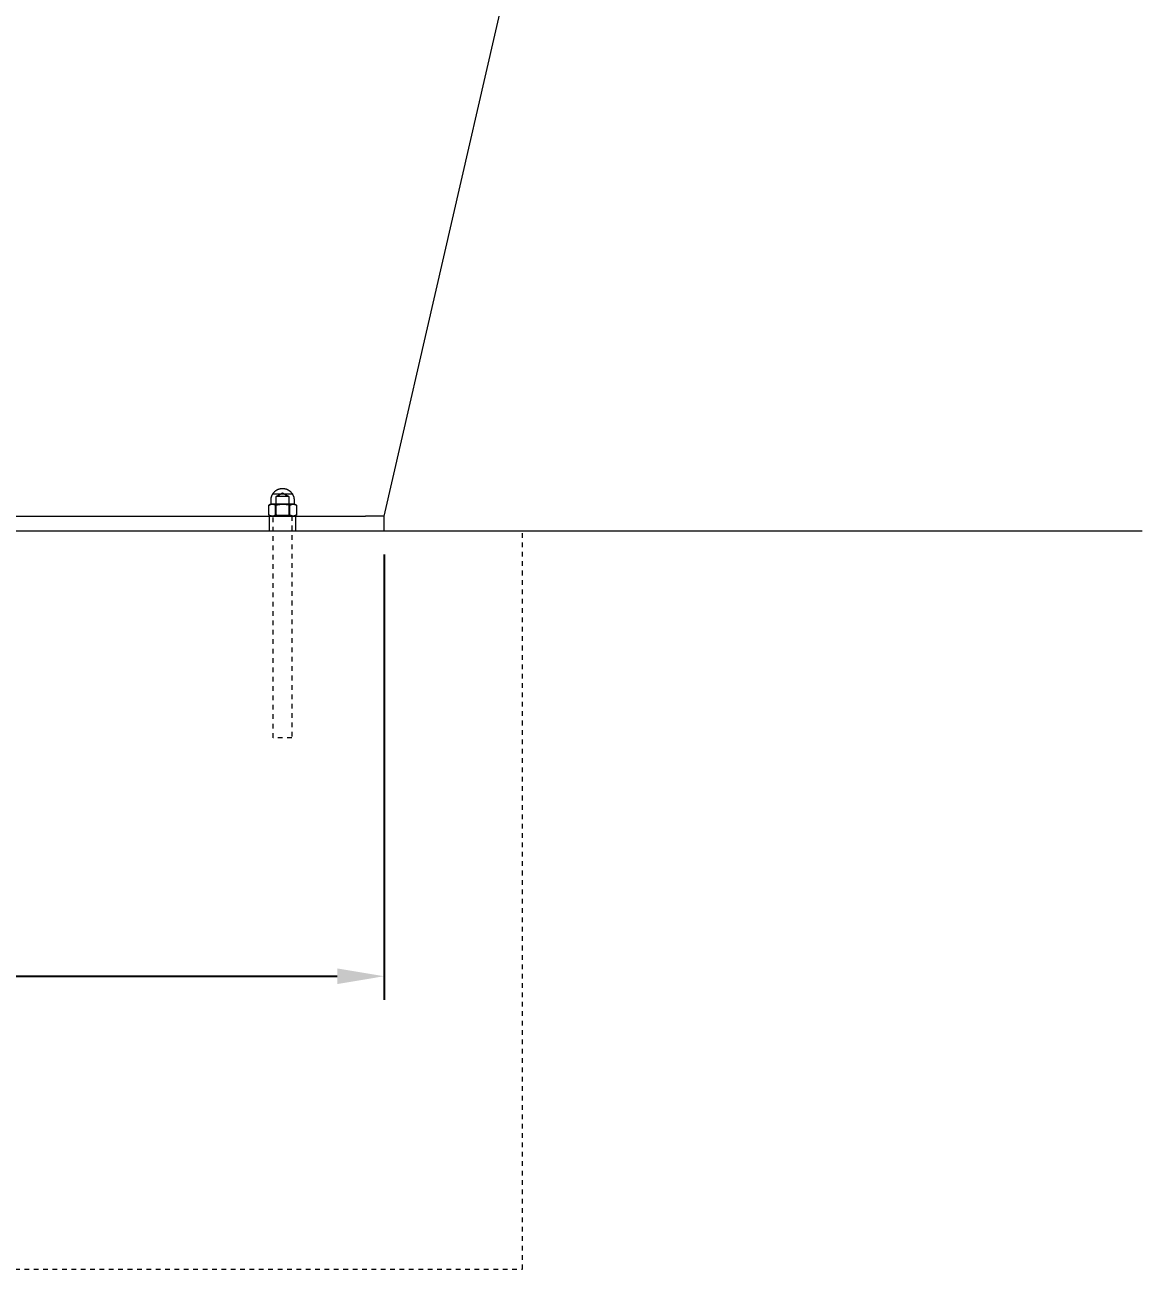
# Model space of a CAD drawing. Header units: inches. Extents: x -11 to 189, y -7 to 133.
# Drawn here: x 164.95 to 188.78, y 79.97 to 106.51 of the extents above; entities that cross this region are included whole.
import ezdxf

# ---------------------------------------------------------------- set-up
doc = ezdxf.new("R2010")
doc.units = ezdxf.units.IN
doc.linetypes.add('HIDDEN', pattern=[1.905, 1.27, -0.635])
for name, color, linetype, lineweight in [('ZANO_R', 7, 'Continuous', 0), ('ZANO_R_przerywana', 250, 'HIDDEN', 0), ('ZANO_W', 1, 'Continuous', 0)]:
    doc.layers.add(name, color=color, linetype=linetype, lineweight=lineweight)
doc.styles.get("Standard").update_dxf_attribs({"font": 'arial.ttf'})
doc.dimstyles.new('amerykanie', dxfattribs={"dimtxt": 50, "dimasz": 50, "dimexe": 0.5, "dimexo": 0.5, "dimgap": 1, "dimtad": 1, "dimdec": 0, "dimzin": 0, "dimlunit": 5, "dimtxsty": 'Standard', "dimcen": 0.09, "dimclrd": 1, "dimclre": 1, "dimclrt": 1, "dimazin": 0, "dimtfac": 1, "dimtdec": 0, "dimtmove": 0, "dimatfit": 3, "dimfxl": 1, "dimtzin": 0, "dimarcsym": 1})

# ---------------------------------------------------------------- blocks, each defined once
blk = doc.blocks.new('*D406')
at = {"layer": 'ZANO_W', "color": 1, "lineweight": -2}
for p, q in [((116.545, 95.214), (116.545, 85.714)), ((172.608, 95.214), (172.608, 85.714)), ((117.545, 86.214), (171.608, 86.214))]:
    blk.add_line(p, q, dxfattribs=at)
at = {"layer": 'ZANO_W', "color": 1}
for points in [[(117.545, 86.381), (117.545, 86.047), (116.545, 86.214)], [(171.608, 86.047), (171.608, 86.381), (172.608, 86.214)]]:
    blk.add_solid(points, dxfattribs=at)
at = {"layer": 'ZANO_W', "color": 1, "insert": (144.576, 87.554), "char_height": 1.625, "attachment_point": 5}
blk.add_mtext('56 1/16', dxfattribs=at)

msp = doc.modelspace()

# ---------------------------------------------------------------- linework, layer by layer
at = {"layer": 'ZANO_R'}
for p, q in [((172.60751, 96.029), (179.81243, 127.33226)), ((170.39209, 96.6144), (170.40035, 96.61597)), ((170.40035, 96.61597), (170.40865, 96.61726)), ((170.40865, 96.61726), (170.41699, 96.61826)), ((170.41699, 96.61826), (170.42536, 96.61898)), ((170.42536, 96.61898), (170.43375, 96.61941)), ((170.43375, 96.61941), (170.44215, 96.61955)), ((170.44215, 96.61955), (170.45056, 96.61941)), ((170.45056, 96.61941), (170.45895, 96.61898)), ((170.45895, 96.61898), (170.46732, 96.61826)), ((170.46732, 96.61826), (170.47566, 96.61726)), ((170.47566, 96.61726), (170.48396, 96.61597)), ((170.48396, 96.61597), (170.49222, 96.6144)), ((170.19609, 96.37349), (170.19623, 96.38189)), ((170.19609, 96.28963), (170.19609, 96.37349)), ((170.19623, 96.38189), (170.19666, 96.39028)), ((170.19666, 96.39028), (170.19738, 96.39865)), ((170.19738, 96.39865), (170.19838, 96.40699)), ((170.19838, 96.40699), (170.19967, 96.4153)), ((170.19967, 96.4153), (170.20124, 96.42355)), ((170.20124, 96.42355), (170.20309, 96.43175)), ((170.20309, 96.43175), (170.20522, 96.43988)), ((170.20522, 96.43988), (170.20762, 96.44793)), ((170.20762, 96.44793), (170.2103, 96.45589)), ((170.2103, 96.45589), (170.21325, 96.46376)), ((170.21325, 96.46376), (170.21646, 96.47152)), ((170.21646, 96.47152), (170.21994, 96.47917)), ((170.21994, 96.47917), (170.22368, 96.48669)), ((170.22368, 96.48669), (170.22767, 96.49409)), ((170.22767, 96.49409), (170.23191, 96.50134)), ((170.23191, 96.50134), (170.2364, 96.50844)), ((170.2364, 96.50844), (170.24113, 96.51539)), ((170.24113, 96.51539), (170.24609, 96.52217)), ((170.24531, 96.50821), (170.2453, 96.50821)), ((170.2453, 96.50821), (170.2453, 96.50821)), ((170.2453, 96.50821), (170.2453, 96.50821)), ((170.2453, 96.50821), (170.2453, 96.50821)), ((170.2453, 96.50821), (170.2454, 96.50821)), ((170.24532, 96.50821), (170.24531, 96.50821)), ((170.24539, 96.50821), (170.24532, 96.50821)), ((170.2454, 96.50821), (170.24608, 96.50821)), ((170.24608, 96.50821), (170.2493, 96.50821)), ((170.24609, 96.52217), (170.25128, 96.52878)), ((170.2493, 96.50821), (170.63892, 96.50821)), ((170.25128, 96.52878), (170.25669, 96.5352)), ((170.25669, 96.5352), (170.26232, 96.54144)), ((170.26232, 96.54144), (170.26816, 96.54748)), ((170.26816, 96.54748), (170.2742, 96.55332)), ((170.2742, 96.55332), (170.28044, 96.55895)), ((170.28044, 96.55895), (170.28687, 96.56436)), ((170.28687, 96.56436), (170.29347, 96.56955)), ((170.29347, 96.56955), (170.30025, 96.57451)), ((170.30025, 96.57451), (170.3072, 96.57924)), ((170.3072, 96.57924), (170.3143, 96.58373)), ((170.3083, 96.44632), (170.44215, 96.52675)), ((170.3083, 96.04654), (170.3083, 96.44632)), ((170.32899, 96.44632), (170.30838, 96.44632)), ((170.3143, 96.58373), (170.32156, 96.58797)), ((170.32156, 96.58797), (170.32895, 96.59196)), ((170.32895, 96.59196), (170.33647, 96.5957)), ((170.57601, 96.44632), (170.32899, 96.44632)), ((170.33647, 96.5957), (170.34412, 96.59918)), ((170.34412, 96.59918), (170.35188, 96.6024)), ((170.35188, 96.6024), (170.35975, 96.60534)), ((170.35975, 96.60534), (170.36772, 96.60802)), ((170.36772, 96.60802), (170.37577, 96.61043)), ((170.37577, 96.61043), (170.3839, 96.61256)), ((170.3839, 96.61256), (170.39209, 96.6144)), ((170.44215, 96.52675), (170.57601, 96.44632)), ((170.49222, 96.6144), (170.50041, 96.61256)), ((170.50041, 96.61256), (170.50854, 96.61043)), ((170.50854, 96.61043), (170.51659, 96.60802)), ((170.51659, 96.60802), (170.52456, 96.60534)), ((170.52456, 96.60534), (170.53242, 96.6024)), ((170.53242, 96.6024), (170.54019, 96.59918)), ((170.54019, 96.59918), (170.54783, 96.5957)), ((170.54783, 96.5957), (170.55536, 96.59196)), ((170.55536, 96.59196), (170.56275, 96.58797)), ((170.56275, 96.58797), (170.57, 96.58373)), ((170.57, 96.58373), (170.57711, 96.57924)), ((170.57593, 96.44632), (170.57601, 96.44632)), ((170.57601, 96.44632), (170.57601, 96.44632)), ((170.57601, 96.44632), (170.57601, 96.04654)), ((170.57711, 96.57924), (170.58405, 96.57451)), ((170.58405, 96.57451), (170.59083, 96.56955)), ((170.59083, 96.56955), (170.59744, 96.56436)), ((170.59744, 96.56436), (170.60387, 96.55895)), ((170.60387, 96.55895), (170.61011, 96.55332)), ((170.61011, 96.55332), (170.61615, 96.54748)), ((170.61615, 96.54748), (170.62199, 96.54144)), ((170.62199, 96.54144), (170.62762, 96.5352)), ((170.62762, 96.5352), (170.63303, 96.52878)), ((170.63303, 96.52878), (170.63822, 96.52217)), ((170.63822, 96.52217), (170.64318, 96.51539)), ((170.64318, 96.51539), (170.64791, 96.50844)), ((170.64791, 96.50844), (170.6524, 96.50134)), ((170.6524, 96.50134), (170.65664, 96.49409)), ((170.65664, 96.49409), (170.66063, 96.48669)), ((170.66063, 96.48669), (170.66437, 96.47917)), ((170.66437, 96.47917), (170.66785, 96.47152)), ((170.66785, 96.47152), (170.67106, 96.46376)), ((170.67106, 96.46376), (170.67401, 96.45589)), ((170.67401, 96.45589), (170.67669, 96.44793)), ((170.67669, 96.44793), (170.67909, 96.43988)), ((170.67909, 96.43988), (170.68122, 96.43175)), ((170.68122, 96.43175), (170.68307, 96.42355)), ((170.68307, 96.42355), (170.68464, 96.4153)), ((170.68464, 96.4153), (170.68593, 96.40699)), ((170.68593, 96.40699), (170.68693, 96.39865)), ((170.68693, 96.39865), (170.68764, 96.39028)), ((170.68764, 96.39028), (170.68807, 96.38189)), ((170.68807, 96.38189), (170.68822, 96.37349)), ((170.68822, 96.37349), (170.68822, 96.28963)), ((170.15309, 96.26576), (170.1469, 96.26205)), ((170.1469, 96.26205), (170.15171, 96.26478)), ((170.1469, 96.05186), (170.1469, 96.26205)), ((170.15171, 96.26478), (170.15661, 96.26735)), ((170.15309, 96.26576), (170.18625, 96.28491)), ((170.15888, 96.26911), (170.15532, 96.26703)), ((170.15661, 96.26735), (170.1616, 96.26975)), ((170.16251, 96.27107), (170.15888, 96.26911)), ((170.1616, 96.26975), (170.16666, 96.27199)), ((170.16619, 96.27291), (170.16251, 96.27107)), ((170.16994, 96.27463), (170.16619, 96.27291)), ((170.16666, 96.27199), (170.1718, 96.27405)), ((170.17374, 96.27621), (170.16994, 96.27463)), ((170.1718, 96.27405), (170.177, 96.27594)), ((170.1776, 96.27768), (170.17374, 96.27621)), ((170.177, 96.27594), (170.18226, 96.27766)), ((170.1815, 96.27901), (170.1776, 96.27768)), ((170.18544, 96.28021), (170.1815, 96.27901)), ((170.18226, 96.27766), (170.18758, 96.2792)), ((170.18942, 96.28128), (170.18544, 96.28021)), ((170.22264, 96.28491), (170.18625, 96.28491)), ((170.18758, 96.2792), (170.19295, 96.28056)), ((170.19343, 96.28222), (170.18942, 96.28128)), ((170.1917, 96.28496), (170.19251, 96.2851)), ((170.19183, 96.28496), (170.19199, 96.28498)), ((170.19199, 96.28498), (170.19215, 96.285)), ((170.19215, 96.285), (170.19231, 96.28503)), ((170.19231, 96.28503), (170.19246, 96.28506)), ((170.19246, 96.28506), (170.19262, 96.2851)), ((170.19262, 96.2851), (170.19278, 96.28515)), ((170.19278, 96.28515), (170.19293, 96.28519)), ((170.19293, 96.28519), (170.19308, 96.28525)), ((170.19295, 96.28056), (170.19835, 96.28174)), ((170.19308, 96.28525), (170.19323, 96.28531)), ((170.19323, 96.28531), (170.19338, 96.28537)), ((170.19338, 96.28537), (170.19353, 96.28544)), ((170.19747, 96.28303), (170.19343, 96.28222)), ((170.19353, 96.28544), (170.19367, 96.28552)), ((170.19367, 96.28552), (170.19381, 96.2856)), ((170.19381, 96.2856), (170.19395, 96.28568)), ((170.19395, 96.28568), (170.19408, 96.28577)), ((170.19408, 96.28577), (170.19421, 96.28587)), ((170.19421, 96.28587), (170.19434, 96.28597)), ((170.19434, 96.28597), (170.19447, 96.28607)), ((170.19447, 96.28607), (170.19459, 96.28618)), ((170.19459, 96.28618), (170.1947, 96.28629)), ((170.1947, 96.28629), (170.19482, 96.2864)), ((170.19482, 96.2864), (170.19493, 96.28652)), ((170.19493, 96.28652), (170.19503, 96.28665)), ((170.19503, 96.28665), (170.19513, 96.28677)), ((170.19513, 96.28677), (170.19523, 96.2869)), ((170.19523, 96.2869), (170.19532, 96.28704)), ((170.19532, 96.28704), (170.1954, 96.28717)), ((170.1954, 96.28717), (170.19549, 96.28731)), ((170.19549, 96.28731), (170.19556, 96.28745)), ((170.19556, 96.28745), (170.19564, 96.2876)), ((170.19564, 96.2876), (170.1957, 96.28774)), ((170.1957, 96.28774), (170.19577, 96.28789)), ((170.19577, 96.28789), (170.19582, 96.28805)), ((170.19582, 96.28805), (170.19587, 96.2882)), ((170.19587, 96.2882), (170.19592, 96.28835)), ((170.19592, 96.28835), (170.19596, 96.28851)), ((170.19596, 96.28851), (170.196, 96.28867)), ((170.196, 96.28867), (170.19603, 96.28883)), ((170.19603, 96.28883), (170.19605, 96.28899)), ((170.19605, 96.28899), (170.19607, 96.28915)), ((170.19607, 96.28915), (170.19608, 96.28931)), ((170.19608, 96.28931), (170.19609, 96.28947)), ((170.19609, 96.28947), (170.19609, 96.28963)), ((170.20154, 96.2837), (170.19747, 96.28303)), ((170.19835, 96.28174), (170.2038, 96.28274)), ((170.20563, 96.28423), (170.20154, 96.2837)), ((170.2038, 96.28274), (170.20927, 96.28356)), ((170.20973, 96.28463), (170.20563, 96.28423)), ((170.20927, 96.28356), (170.21477, 96.28419)), ((170.21384, 96.28489), (170.20973, 96.28463)), ((170.21477, 96.28419), (170.22029, 96.28464)), ((170.21999, 96.2848), (170.21764, 96.28488)), ((170.22029, 96.28464), (170.22582, 96.28491)), ((170.2208, 96.2848), (170.22354, 96.28488)), ((170.22532, 96.28427), (170.2208, 96.28476)), ((170.22982, 96.28363), (170.22532, 96.28427)), ((170.22582, 96.28491), (170.23135, 96.28464)), ((170.22789, 96.28489), (170.23082, 96.28481)), ((170.44806, 96.28491), (170.22905, 96.28491)), ((170.23429, 96.28284), (170.22982, 96.28363)), ((170.23135, 96.28464), (170.23687, 96.28419)), ((170.23874, 96.2819), (170.23429, 96.28284)), ((170.23687, 96.28419), (170.24236, 96.28356)), ((170.24315, 96.28081), (170.23874, 96.2819)), ((170.24236, 96.28356), (170.24784, 96.28275)), ((170.24752, 96.27957), (170.24315, 96.28081)), ((170.25185, 96.27818), (170.24752, 96.27957)), ((170.24784, 96.28275), (170.25328, 96.28175)), ((170.25613, 96.27665), (170.25185, 96.27818)), ((170.25328, 96.28175), (170.25869, 96.28057)), ((170.26035, 96.27498), (170.25613, 96.27665)), ((170.25869, 96.28057), (170.26406, 96.2792)), ((170.26452, 96.27316), (170.26035, 96.27498)), ((170.26406, 96.2792), (170.26937, 96.27766)), ((170.26862, 96.27121), (170.26452, 96.27316)), ((170.27266, 96.26912), (170.26862, 96.27121)), ((170.26937, 96.27766), (170.27464, 96.27595)), ((170.27662, 96.26689), (170.27266, 96.26912)), ((170.27464, 96.27595), (170.27984, 96.27406)), ((170.2805, 96.26454), (170.27662, 96.26689)), ((170.27984, 96.27406), (170.28497, 96.27199)), ((170.28431, 96.26205), (170.2805, 96.26454)), ((170.30154, 96.26697), (170.28431, 96.26205)), ((170.28431, 96.26205), (170.28431, 96.05186)), ((170.28497, 96.27199), (170.29004, 96.26975)), ((170.29004, 96.26975), (170.29502, 96.26735)), ((170.29502, 96.26735), (170.29993, 96.26478)), ((170.29993, 96.26478), (170.30474, 96.26205)), ((170.31893, 96.2713), (170.30154, 96.26697)), ((170.30474, 96.26205), (170.32075, 96.26665)), ((170.30474, 96.05186), (170.30474, 96.26205)), ((170.33645, 96.27505), (170.31893, 96.2713)), ((170.32075, 96.26665), (170.33689, 96.27075)), ((170.35409, 96.27821), (170.33645, 96.27505)), ((170.33689, 96.27075), (170.35315, 96.27434)), ((170.35315, 96.27434), (170.36952, 96.2774)), ((170.37182, 96.28077), (170.35409, 96.27821)), ((170.36952, 96.2774), (170.38598, 96.27995)), ((170.38963, 96.28273), (170.37182, 96.28077)), ((170.38598, 96.27995), (170.40251, 96.28198)), ((170.4075, 96.2841), (170.38963, 96.28273)), ((170.40251, 96.28198), (170.4191, 96.28348)), ((170.4254, 96.28486), (170.4075, 96.2841)), ((170.4191, 96.28348), (170.43572, 96.28446)), ((170.43572, 96.28446), (170.45237, 96.28491)), ((170.44135, 96.2848), (170.43827, 96.28486)), ((170.46029, 96.28387), (170.44295, 96.28477)), ((170.45237, 96.28491), (170.46902, 96.28446)), ((170.45744, 96.28488), (170.46178, 96.28481)), ((170.66667, 96.28491), (170.45891, 96.28491)), ((170.47759, 96.28242), (170.46029, 96.28387)), ((170.46902, 96.28446), (170.48564, 96.28348)), ((170.49483, 96.2804), (170.47759, 96.28242)), ((170.48564, 96.28348), (170.50223, 96.28198)), ((170.512, 96.27783), (170.49483, 96.2804)), ((170.50223, 96.28198), (170.51876, 96.27995)), ((170.52907, 96.27471), (170.512, 96.27783)), ((170.51876, 96.27995), (170.53522, 96.2774)), ((170.54604, 96.27104), (170.52907, 96.27471)), ((170.53522, 96.2774), (170.55159, 96.27433)), ((170.56287, 96.26681), (170.54604, 96.27104)), ((170.55159, 96.27433), (170.56785, 96.27075)), ((170.57957, 96.26205), (170.56287, 96.26681)), ((170.56785, 96.27075), (170.584, 96.26665)), ((170.58453, 96.26485), (170.57957, 96.26205)), ((170.57957, 96.05186), (170.57957, 96.26205)), ((170.584, 96.26665), (170.6, 96.26205)), ((170.58959, 96.26747), (170.58453, 96.26485)), ((170.59474, 96.26993), (170.58959, 96.26747)), ((170.59996, 96.27221), (170.59474, 96.26993)), ((170.60526, 96.27431), (170.59996, 96.27221)), ((170.6, 96.26205), (170.6036, 96.26444)), ((170.6, 96.05186), (170.6, 96.26205)), ((170.6036, 96.26444), (170.60727, 96.2667)), ((170.61063, 96.27623), (170.60526, 96.27431)), ((170.60727, 96.2667), (170.61102, 96.26884)), ((170.61605, 96.27797), (170.61063, 96.27623)), ((170.61102, 96.26884), (170.61483, 96.27086)), ((170.61483, 96.27086), (170.61871, 96.27275)), ((170.62154, 96.27952), (170.61605, 96.27797)), ((170.61871, 96.27275), (170.62265, 96.27451)), ((170.62707, 96.28088), (170.62154, 96.27952)), ((170.62265, 96.27451), (170.62665, 96.27614)), ((170.62665, 96.27614), (170.63069, 96.27764)), ((170.63265, 96.28206), (170.62707, 96.28088)), ((170.63069, 96.27764), (170.63479, 96.279)), ((170.63826, 96.28305), (170.63265, 96.28206)), ((170.63479, 96.279), (170.63893, 96.28023)), ((170.64391, 96.28385), (170.63826, 96.28305)), ((170.63893, 96.28023), (170.6431, 96.28132)), ((170.6431, 96.28132), (170.64731, 96.28227)), ((170.64958, 96.28445), (170.64391, 96.28385)), ((170.64731, 96.28227), (170.65155, 96.28308)), ((170.65526, 96.28486), (170.64958, 96.28445)), ((170.65155, 96.28308), (170.65582, 96.28375)), ((170.65582, 96.28375), (170.6601, 96.28428)), ((170.6601, 96.28428), (170.6644, 96.28466)), ((170.66349, 96.28481), (170.66167, 96.28487)), ((170.67023, 96.28422), (170.66432, 96.28477)), ((170.6644, 96.28466), (170.66871, 96.28491)), ((170.66871, 96.28491), (170.67302, 96.28466)), ((170.67613, 96.28347), (170.67023, 96.28422)), ((170.69103, 96.28491), (170.67047, 96.28491)), ((170.67302, 96.28466), (170.67731, 96.28427)), ((170.68199, 96.28251), (170.67613, 96.28347)), ((170.67731, 96.28427), (170.6816, 96.28375)), ((170.6816, 96.28375), (170.68586, 96.28308)), ((170.68781, 96.28135), (170.68199, 96.28251)), ((170.68586, 96.28308), (170.6901, 96.28227)), ((170.69359, 96.27999), (170.68781, 96.28135)), ((170.68822, 96.28963), (170.68822, 96.28947)), ((170.68822, 96.28947), (170.68823, 96.28931)), ((170.68823, 96.28931), (170.68824, 96.28915)), ((170.68824, 96.28915), (170.68826, 96.28899)), ((170.68826, 96.28899), (170.68828, 96.28884)), ((170.68828, 96.28884), (170.68831, 96.28868)), ((170.68831, 96.28868), (170.68834, 96.28852)), ((170.68834, 96.28852), (170.68838, 96.28837)), ((170.68838, 96.28837), (170.68843, 96.28822)), ((170.68843, 96.28822), (170.68848, 96.28807)), ((170.68848, 96.28807), (170.68853, 96.28792)), ((170.68853, 96.28792), (170.68859, 96.28777)), ((170.68859, 96.28777), (170.68866, 96.28762)), ((170.68866, 96.28762), (170.68873, 96.28748)), ((170.68873, 96.28748), (170.68881, 96.28734)), ((170.68881, 96.28734), (170.68889, 96.2872)), ((170.68889, 96.2872), (170.68897, 96.28707)), ((170.68897, 96.28707), (170.68906, 96.28693)), ((170.68906, 96.28693), (170.68915, 96.28681)), ((170.68915, 96.28681), (170.68925, 96.28668)), ((170.68925, 96.28668), (170.68935, 96.28656)), ((170.68935, 96.28656), (170.68946, 96.28644)), ((170.68946, 96.28644), (170.68957, 96.28632)), ((170.68957, 96.28632), (170.68968, 96.28621)), ((170.68968, 96.28621), (170.6898, 96.28611)), ((170.6898, 96.28611), (170.68992, 96.286)), ((170.68992, 96.286), (170.69005, 96.2859)), ((170.69005, 96.2859), (170.69018, 96.28581)), ((170.6901, 96.28227), (170.69431, 96.28132)), ((170.69018, 96.28581), (170.69031, 96.28572)), ((170.69031, 96.28572), (170.69044, 96.28563)), ((170.69044, 96.28563), (170.69058, 96.28555)), ((170.69058, 96.28555), (170.69072, 96.28548)), ((170.69072, 96.28548), (170.69086, 96.28541)), ((170.69086, 96.28541), (170.69101, 96.28534)), ((170.69101, 96.28534), (170.69116, 96.28528)), ((170.69637, 96.28491), (170.69103, 96.28491)), ((170.69116, 96.28528), (170.69131, 96.28522)), ((170.69131, 96.28522), (170.69146, 96.28517)), ((170.69146, 96.28517), (170.69161, 96.28513)), ((170.69161, 96.28513), (170.69176, 96.28508)), ((170.69176, 96.28508), (170.69192, 96.28505)), ((170.69192, 96.28505), (170.69207, 96.28502)), ((170.69207, 96.28502), (170.69223, 96.28499)), ((170.69223, 96.28499), (170.69239, 96.28498)), ((170.69932, 96.27842), (170.69359, 96.27999)), ((170.69431, 96.28132), (170.69849, 96.28023)), ((170.69768, 96.28491), (170.69637, 96.28491)), ((170.69799, 96.28491), (170.69768, 96.28491)), ((170.69805, 96.28491), (170.69799, 96.28491)), ((170.69805, 96.28491), (170.69806, 96.28491)), ((170.69806, 96.28491), (170.69805, 96.28491)), ((170.69806, 96.28491), (170.69806, 96.28491)), ((170.69806, 96.28491), (170.69806, 96.28491)), ((170.69806, 96.28491), (170.72899, 96.26705)), ((170.69849, 96.28023), (170.70262, 96.279)), ((170.70499, 96.27666), (170.69932, 96.27842)), ((170.70262, 96.279), (170.70672, 96.27764)), ((170.71059, 96.2747), (170.70499, 96.27666)), ((170.70672, 96.27764), (170.71077, 96.27614)), ((170.71613, 96.27255), (170.71059, 96.2747)), ((170.71077, 96.27614), (170.71476, 96.27451)), ((170.71476, 96.27451), (170.7187, 96.27275)), ((170.72158, 96.2702), (170.71613, 96.27255)), ((170.7187, 96.27275), (170.72258, 96.27086)), ((170.72695, 96.26767), (170.72158, 96.2702)), ((170.72258, 96.27086), (170.7264, 96.26884)), ((170.7264, 96.26884), (170.73014, 96.2667)), ((170.73223, 96.26495), (170.72695, 96.26767)), ((170.73014, 96.2667), (170.73382, 96.26443)), ((170.73741, 96.26205), (170.73223, 96.26495)), ((170.73382, 96.26443), (170.73741, 96.26205)), ((170.73741, 96.26205), (170.73741, 96.05186)), ((155.28468, 96.029), (172.21381, 96.029)), ((170.1518, 96.0491), (170.1469, 96.05186)), ((170.1469, 96.05186), (170.15309, 96.04814)), ((170.1568, 96.0465), (170.1518, 96.0491)), ((170.18625, 96.029), (170.15309, 96.04814)), ((170.15534, 96.04686), (170.15904, 96.04471)), ((170.16188, 96.04407), (170.1568, 96.0465)), ((170.15904, 96.04471), (170.16282, 96.04269)), ((170.16704, 96.04181), (170.16188, 96.04407)), ((170.16282, 96.04269), (170.16666, 96.0408)), ((170.16656, 95.71404), (170.16656, 96.029)), ((170.16666, 96.0408), (170.17056, 96.03903)), ((170.17227, 96.03973), (170.16704, 96.04181)), ((170.17056, 96.03903), (170.17452, 96.03741)), ((170.17757, 96.03782), (170.17227, 96.03973)), ((170.17452, 96.03741), (170.17853, 96.03592)), ((170.18293, 96.03609), (170.17757, 96.03782)), ((170.17853, 96.03592), (170.18259, 96.03456)), ((170.18259, 96.03456), (170.1867, 96.03335)), ((170.18835, 96.03453), (170.18293, 96.03609)), ((170.1867, 96.03335), (170.19084, 96.03228)), ((170.19381, 96.03316), (170.18835, 96.03453)), ((170.19084, 96.03228), (170.19502, 96.03135)), ((170.19931, 96.03197), (170.19381, 96.03316)), ((170.19502, 96.03135), (170.19923, 96.03056)), ((170.19923, 96.03056), (170.20346, 96.02992)), ((170.20486, 96.03097), (170.19931, 96.03197)), ((170.20346, 96.02992), (170.20772, 96.02942)), ((170.21043, 96.03015), (170.20486, 96.03097)), ((170.20772, 96.02942), (170.21198, 96.02907)), ((170.21602, 96.02952), (170.21043, 96.03015)), ((170.21122, 96.0291), (170.21384, 96.02902)), ((170.2156, 96.029), (170.21998, 96.0291)), ((170.22164, 96.02907), (170.21602, 96.02952)), ((170.21764, 96.02902), (170.21998, 96.0291)), ((170.2208, 96.02914), (170.22532, 96.02963)), ((170.22354, 96.02902), (170.2208, 96.0291)), ((170.22532, 96.02963), (170.22982, 96.03027)), ((170.23082, 96.0291), (170.22582, 96.029)), ((170.23366, 96.02939), (170.22789, 96.02902)), ((170.23082, 96.0291), (170.2282, 96.02902)), ((170.22982, 96.03027), (170.23429, 96.03107)), ((170.23942, 96.02996), (170.23366, 96.02939)), ((170.23429, 96.03107), (170.23874, 96.03201)), ((170.23874, 96.03201), (170.24315, 96.0331)), ((170.24515, 96.03072), (170.23942, 96.02996)), ((170.24315, 96.0331), (170.24752, 96.03434)), ((170.25085, 96.03169), (170.24515, 96.03072)), ((170.2493, 96.02617), (170.24539, 96.02617)), ((170.24752, 96.03434), (170.25185, 96.03573)), ((170.639, 96.02617), (170.2493, 96.02617)), ((170.25652, 96.03285), (170.25085, 96.03169)), ((170.25185, 96.03573), (170.25613, 96.03726)), ((170.25613, 96.03726), (170.26035, 96.03893)), ((170.26214, 96.03421), (170.25652, 96.03285)), ((170.26035, 96.03893), (170.26452, 96.04074)), ((170.26771, 96.03576), (170.26214, 96.03421)), ((170.26452, 96.04074), (170.26862, 96.0427)), ((170.27322, 96.0375), (170.26771, 96.03576)), ((170.26862, 96.0427), (170.27266, 96.04479)), ((170.27266, 96.04479), (170.27662, 96.04701)), ((170.27867, 96.03944), (170.27322, 96.0375)), ((170.27662, 96.04701), (170.2805, 96.04937)), ((170.28405, 96.04156), (170.27867, 96.03944)), ((170.2805, 96.04937), (170.28431, 96.05186)), ((170.28935, 96.04386), (170.28405, 96.04156)), ((170.28431, 96.05186), (170.30074, 96.04721)), ((170.28468, 96.03), (170.28467, 96.03)), ((170.28467, 96.03), (170.28467, 96.03)), ((170.28467, 96.03), (170.28468, 96.03)), ((170.28467, 96.029), (170.28467, 96.03)), ((170.28469, 96.03), (170.28468, 96.03)), ((170.28468, 96.03), (170.28472, 96.03)), ((170.28469, 96.03001), (170.28471, 96.03003)), ((170.28472, 96.03), (170.28497, 96.03)), ((170.28476, 96.03006), (170.3083, 96.04654)), ((170.28497, 96.03), (170.28614, 96.03)), ((170.28614, 96.03), (170.29102, 96.03)), ((170.29457, 96.04635), (170.28935, 96.04386)), ((170.29102, 96.03), (170.30902, 96.03)), ((170.29971, 96.04901), (170.29457, 96.04635)), ((170.30474, 96.05186), (170.29971, 96.04901)), ((170.30074, 96.04721), (170.3173, 96.04306)), ((170.3222, 96.04687), (170.30474, 96.05186)), ((170.30831, 96.04654), (170.3083, 96.04654)), ((170.3083, 96.04654), (170.3083, 96.04654)), ((170.3083, 96.04654), (170.3083, 96.04654)), ((170.3083, 96.04654), (170.3083, 96.04654)), ((170.3083, 96.04654), (170.30833, 96.04654)), ((170.30833, 96.04654), (170.30854, 96.04654)), ((170.30854, 96.04654), (170.30954, 96.04654)), ((170.30902, 96.03), (170.59962, 96.03)), ((170.30954, 96.04654), (170.31369, 96.04654)), ((170.31369, 96.04654), (170.32899, 96.04654)), ((170.3173, 96.04306), (170.33399, 96.03943)), ((170.33983, 96.04249), (170.3222, 96.04687)), ((170.32899, 96.04654), (170.576, 96.04654)), ((170.33399, 96.03943), (170.35078, 96.0363)), ((170.35759, 96.03871), (170.33983, 96.04249)), ((170.35078, 96.0363), (170.36765, 96.0337)), ((170.37547, 96.03554), (170.35759, 96.03871)), ((170.36765, 96.0337), (170.3846, 96.03161)), ((170.39345, 96.03298), (170.37547, 96.03554)), ((170.3846, 96.03161), (170.4016, 96.03004)), ((170.4115, 96.03104), (170.39345, 96.03298)), ((170.39444, 96.03059), (170.4024, 96.02999)), ((170.4024, 96.02999), (170.4135, 96.02939)), ((170.42961, 96.02972), (170.4115, 96.03104)), ((170.4135, 96.02939), (170.42462, 96.02906)), ((170.42252, 96.0291), (170.42759, 96.02902)), ((170.44776, 96.02902), (170.42961, 96.02972)), ((170.43568, 96.02902), (170.44134, 96.0291)), ((170.43655, 96.02902), (170.44134, 96.0291)), ((170.44297, 96.02914), (170.45187, 96.02945)), ((170.45187, 96.02945), (170.46076, 96.02994)), ((170.47749, 96.02985), (170.45969, 96.02906)), ((170.46014, 96.0299), (170.46154, 96.02999)), ((170.46154, 96.02999), (170.47865, 96.03154)), ((170.49526, 96.03123), (170.47749, 96.02985)), ((170.47865, 96.03154), (170.49571, 96.03363)), ((170.51297, 96.0332), (170.49526, 96.03123)), ((170.49571, 96.03363), (170.51269, 96.03623)), ((170.51269, 96.03623), (170.52958, 96.03936)), ((170.53061, 96.03576), (170.51297, 96.0332)), ((170.52958, 96.03936), (170.54637, 96.04301)), ((170.54815, 96.03891), (170.53061, 96.03576)), ((170.54637, 96.04301), (170.56304, 96.04718)), ((170.56557, 96.04265), (170.54815, 96.03891)), ((170.56304, 96.04718), (170.57957, 96.05186)), ((170.58286, 96.04696), (170.56557, 96.04265)), ((170.57601, 96.04654), (170.59955, 96.03006)), ((170.5846, 96.04902), (170.57957, 96.05186)), ((170.6, 96.05186), (170.58286, 96.04696)), ((170.58973, 96.04635), (170.5846, 96.04902)), ((170.59496, 96.04386), (170.58973, 96.04635)), ((170.60026, 96.04156), (170.59496, 96.04386)), ((170.59963, 96.03), (170.59963, 96.029)), ((170.60372, 96.0494), (170.6, 96.05186)), ((170.60564, 96.03944), (170.60026, 96.04156)), ((170.60753, 96.04708), (170.60372, 96.0494)), ((170.61109, 96.03751), (170.60564, 96.03944)), ((170.6114, 96.04488), (170.60753, 96.04708)), ((170.6166, 96.03577), (170.61109, 96.03751)), ((170.61536, 96.04281), (170.6114, 96.04488)), ((170.61937, 96.04088), (170.61536, 96.04281)), ((170.62217, 96.03421), (170.6166, 96.03577)), ((170.62345, 96.03909), (170.61937, 96.04088)), ((170.62779, 96.03286), (170.62217, 96.03421)), ((170.62759, 96.03743), (170.62345, 96.03909)), ((170.63179, 96.03592), (170.62759, 96.03743)), ((170.63346, 96.03169), (170.62779, 96.03286)), ((170.63603, 96.03455), (170.63179, 96.03592)), ((170.63916, 96.03073), (170.63346, 96.03169)), ((170.64031, 96.03332), (170.63603, 96.03455)), ((170.63892, 96.02617), (170.639, 96.02617)), ((170.639, 96.02617), (170.639, 96.02617)), ((170.64489, 96.02996), (170.63916, 96.03073)), ((170.64464, 96.03223), (170.64031, 96.03332)), ((170.64899, 96.03129), (170.64464, 96.03223)), ((170.65064, 96.02939), (170.64489, 96.02996)), ((170.65338, 96.0305), (170.64899, 96.03129)), ((170.65642, 96.02902), (170.65064, 96.02939)), ((170.65779, 96.02986), (170.65338, 96.0305)), ((170.65611, 96.02902), (170.65348, 96.0291)), ((170.66222, 96.02937), (170.65779, 96.02986)), ((170.66349, 96.0291), (170.66076, 96.02902)), ((170.66667, 96.02902), (170.66222, 96.02937)), ((170.66349, 96.0291), (170.66267, 96.02907)), ((170.67024, 96.02968), (170.66433, 96.02914)), ((170.66871, 96.029), (170.66433, 96.0291)), ((170.67613, 96.03044), (170.67024, 96.02968)), ((170.67309, 96.0291), (170.67047, 96.02902)), ((170.67696, 96.0295), (170.67233, 96.02907)), ((170.68199, 96.03139), (170.67613, 96.03044)), ((170.68157, 96.0301), (170.67696, 96.0295)), ((170.68616, 96.03085), (170.68157, 96.0301)), ((170.68781, 96.03256), (170.68199, 96.03139)), ((170.69071, 96.03176), (170.68616, 96.03085)), ((170.69359, 96.03392), (170.68781, 96.03256)), ((170.69524, 96.03283), (170.69071, 96.03176)), ((170.69932, 96.03548), (170.69359, 96.03392)), ((170.69972, 96.03406), (170.69524, 96.03283)), ((170.72898, 96.04685), (170.69806, 96.029)), ((170.70499, 96.03725), (170.69932, 96.03548)), ((170.70416, 96.03544), (170.69972, 96.03406)), ((170.70855, 96.03698), (170.70416, 96.03544)), ((170.7106, 96.0392), (170.70499, 96.03725)), ((170.71288, 96.03867), (170.70855, 96.03698)), ((170.71613, 96.04136), (170.7106, 96.0392)), ((170.71716, 96.04051), (170.71288, 96.03867)), ((170.72158, 96.0437), (170.71613, 96.04136)), ((170.72136, 96.04249), (170.71716, 96.04051)), ((170.71774, 96.029), (170.71774, 95.71404)), ((170.72549, 96.04462), (170.72136, 96.04249)), ((170.72695, 96.04624), (170.72158, 96.0437)), ((170.72955, 96.04689), (170.72549, 96.04462)), ((170.73223, 96.04896), (170.72695, 96.04624)), ((170.73352, 96.04931), (170.72955, 96.04689)), ((170.73741, 96.05186), (170.73223, 96.04896)), ((170.73741, 96.05186), (170.73352, 96.04931)), ((172.60751, 96.029), (172.21381, 96.029)), ((172.60751, 95.71404), (172.60751, 96.029)), ((151.93822, 95.71404), (175.56026, 95.71404))]:
    msp.add_line(p, q, dxfattribs=at)
msp.add_lwpolyline([(-9.11544, 95.71404), (188.77587, 95.71404)], dxfattribs=at)
at = {"layer": 'ZANO_R_przerywana', "ltscale": 0.05}
for p, q in [((170.2453, 91.30176), (170.2453, 96.02617)), ((170.639, 96.02617), (170.639, 91.30176)), ((175.56026, 79.96601), (175.56026, 95.71404)), ((170.2493, 91.30176), (170.24539, 91.30176)), ((170.639, 91.30176), (170.2493, 91.30176)), ((170.63892, 91.30176), (170.639, 91.30176)), ((170.639, 91.30176), (170.639, 91.30176)), ((151.93822, 79.96601), (175.56026, 79.96601))]:
    msp.add_line(p, q, dxfattribs=at)

# ---------------------------------------------------------------- dimensions: what is measured, and where the dimension line sits
at = {"layer": 'ZANO_W'}
dim = msp.add_linear_dim(base=(172.60751, 86.2139), p1=(116.54452, 95.71404), p2=(172.60751, 95.71404), dimstyle='amerykanie', override={"dimtxt": 1.625, "dimasz": 1, "dimgap": 0.5, "dimdec": 4, "dimaunit": 1, "dimadec": 1, "dimtdec": 4, "dimtmove": 1, "dimfrac": 2}, dxfattribs=at)
dim.commit()
dim.dimension.update_dxf_attribs({"geometry": '*D406', "text_midpoint": (144.57602, 87.55411)})

doc.saveas('drawing.dxf')
